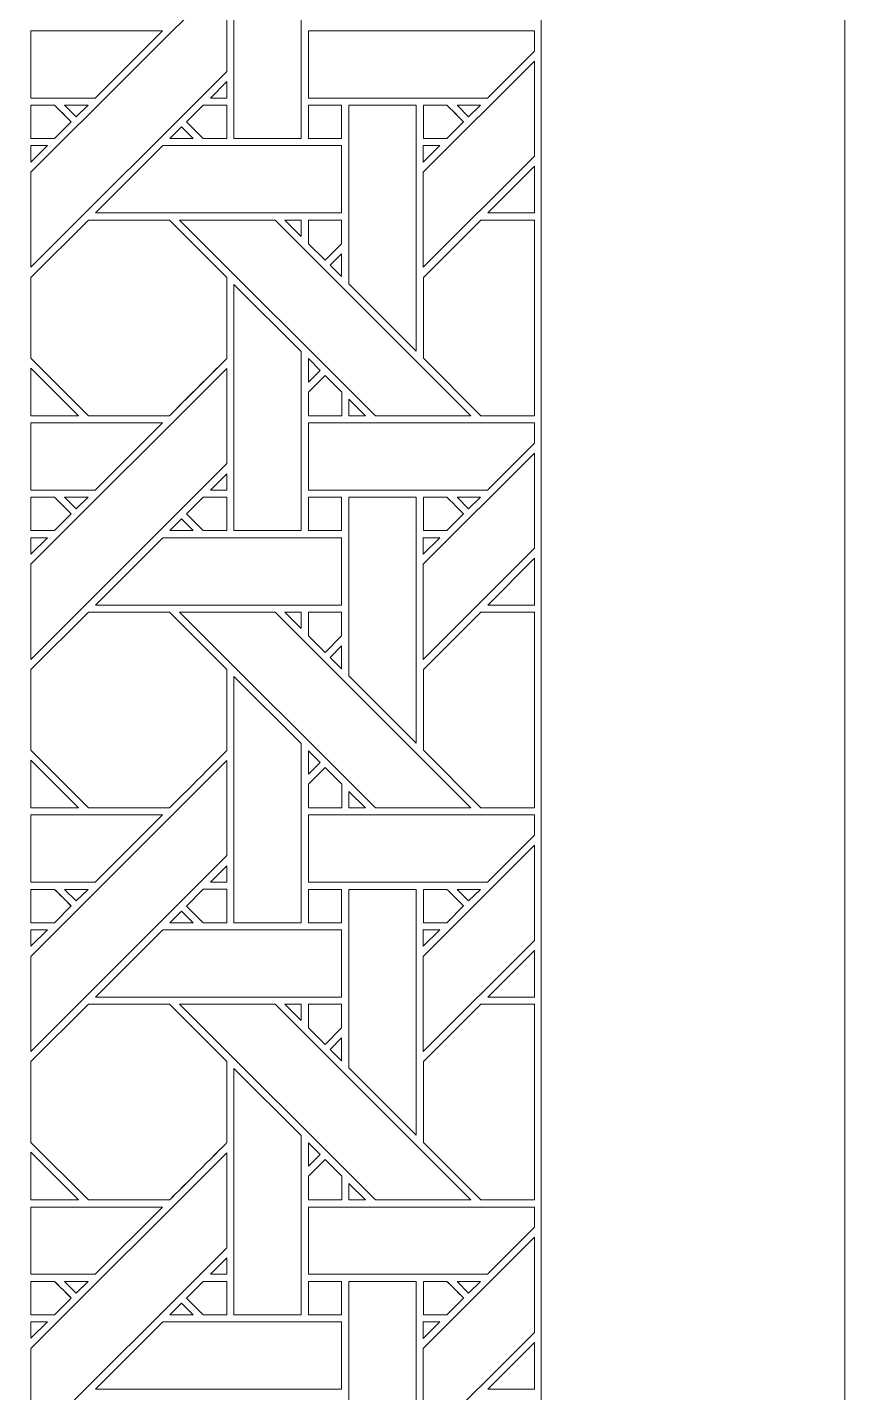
# Model space of a CAD drawing. Header units: inches. Extents: x 6.4 to 18.4, y 3.1 to 15.1.
# Drawn here: x 16.406 to 18.383, y 8.866 to 12.17 of the extents above; entities that cross this region are included whole.
import ezdxf

# ---------------------------------------------------------------- set-up
doc = ezdxf.new("R2010")
doc.units = ezdxf.units.IN
doc.header["$MEASUREMENT"] = 0
doc.layers.add('Design', color=7, linetype='Continuous', lineweight=0)

msp = doc.modelspace()

# ---------------------------------------------------------------- linework, layer by layer
at = {"layer": 'Design'}
for points, knots in [([(18.3821, 15.0948), (18.3821, 15.0948), (6.3829, 15.0948), (6.3829, 15.0948), (6.3829, 15.0948), (6.3829, 3.0948), (6.3829, 3.0948), (6.3829, 3.0948), (18.3829, 3.0948), (18.3829, 3.0948), (18.3829, 3.0948), (18.3829, 15.0948), (18.3829, 15.0948), (18.3829, 15.0948), (18.3821, 15.0948), (18.3821, 15.0948)], [0, 0, 0, 0, 1, 1, 1, 2, 2, 2, 3, 3, 3, 4, 4, 4, 5, 5, 5, 5]), ([(17.6485, 14.3611), (17.6485, 14.3611), (7.1165, 14.3611), (7.1165, 14.3611), (7.1165, 14.3611), (7.1165, 3.8284), (7.1165, 3.8284), (7.1165, 3.8284), (17.6492, 3.8284), (17.6492, 3.8284), (17.6492, 3.8284), (17.6492, 14.3611), (17.6492, 14.3611), (17.6492, 14.3611), (17.6485, 14.3611), (17.6485, 14.3611)], [0, 0, 0, 0, 1, 1, 1, 2, 2, 2, 3, 3, 3, 4, 4, 4, 5, 5, 5, 5]), ([(17.0689, 11.9006), (17.0689, 11.9006), (16.9061, 11.9006), (16.9061, 11.9006), (16.9061, 11.9006), (16.9061, 12.4964), (16.9061, 12.4964), (16.9061, 12.4964), (17.0689, 12.3343), (17.0689, 12.3343), (17.0689, 12.3343), (17.0689, 11.9006), (17.0689, 11.9006)], [0, 0, 0, 0, 1, 1, 1, 2, 2, 2, 3, 3, 3, 4, 4, 4, 4]), ([(16.4153, 11.5892), (16.4153, 11.5892), (16.4153, 11.8193), (16.4153, 11.8193), (16.4153, 11.8193), (16.889, 12.2929), (16.889, 12.2929), (16.889, 12.2929), (16.889, 12.0628), (16.889, 12.0628), (16.889, 12.0628), (16.4153, 11.5892), (16.4153, 11.5892)], [0, 0, 0, 0, 1, 1, 1, 2, 2, 2, 3, 3, 3, 4, 4, 4, 4]), ([(16.4148, 11.9986), (16.4148, 11.9986), (16.4148, 12.1613), (16.4148, 12.1613), (16.4148, 12.1613), (16.7332, 12.1613), (16.7332, 12.1613), (16.7332, 12.1613), (16.5704, 11.9986), (16.5704, 11.9986), (16.5704, 11.9986), (16.4148, 11.9986), (16.4148, 11.9986)], [0, 0, 0, 0, 1, 1, 1, 2, 2, 2, 3, 3, 3, 4, 4, 4, 4]), ([(17.6329, 12.1123), (17.6329, 12.1123), (17.5191, 11.9986), (17.5191, 11.9986), (17.5191, 11.9986), (17.0862, 11.9986), (17.0862, 11.9986), (17.0862, 11.9986), (17.0862, 12.1613), (17.0862, 12.1613), (17.0862, 12.1613), (17.6329, 12.1613), (17.6329, 12.1613), (17.6329, 12.1613), (17.6329, 12.1123), (17.6329, 12.1123)], [0, 0, 0, 0, 1, 1, 1, 2, 2, 2, 3, 3, 3, 4, 4, 4, 5, 5, 5, 5]), ([(17.6329, 11.858), (17.6329, 11.858), (17.364, 11.5892), (17.364, 11.5892), (17.364, 11.5892), (17.364, 11.8193), (17.364, 11.8193), (17.364, 11.8193), (17.6329, 12.088), (17.6329, 12.088), (17.6329, 12.088), (17.6329, 11.858), (17.6329, 11.858)], [0, 0, 0, 0, 1, 1, 1, 2, 2, 2, 3, 3, 3, 4, 4, 4, 4]), ([(16.889, 12.0384), (16.889, 12.0384), (16.889, 11.9987), (16.889, 11.9987), (16.889, 11.9987), (16.8492, 11.9987), (16.8492, 11.9987), (16.8492, 11.9987), (16.889, 12.0384), (16.889, 12.0384)], [0, 0, 0, 0, 1, 1, 1, 2, 2, 2, 3, 3, 3, 3]), ([(16.4153, 11.9814), (16.4153, 11.9814), (16.4724, 11.9814), (16.4724, 11.9814), (16.4775, 11.9763), (16.5083, 11.9455), (16.5127, 11.9411), (16.5127, 11.9411), (16.4723, 11.9006), (16.4723, 11.9006), (16.4723, 11.9006), (16.4153, 11.9006), (16.4153, 11.9006), (16.4153, 11.9006), (16.4153, 11.9814), (16.4153, 11.9814)], [0, 0, 0, 0, 1, 1, 1, 2, 2, 2, 3, 3, 3, 4, 4, 4, 5, 5, 5, 5]), ([(16.4153, 11.9006), (16.4153, 11.9006), (16.4153, 11.9814), (16.4153, 11.9814), (16.4153, 11.9814), (16.4724, 11.9814), (16.4724, 11.9814), (16.478, 11.9758), (16.5127, 11.9411), (16.5127, 11.9411), (16.5127, 11.9411), (16.4723, 11.9006), (16.4723, 11.9006), (16.4723, 11.9006), (16.4153, 11.9006), (16.4153, 11.9006)], [0, 0, 0, 0, 1, 1, 1, 2, 2, 2, 3, 3, 3, 4, 4, 4, 5, 5, 5, 5]), ([(16.4967, 11.9814), (16.4967, 11.9814), (16.5532, 11.9814), (16.5532, 11.9814), (16.5532, 11.9814), (16.5249, 11.9532), (16.5249, 11.9532), (16.5249, 11.9532), (16.4967, 11.9814), (16.4967, 11.9814)], [0, 0, 0, 0, 1, 1, 1, 2, 2, 2, 3, 3, 3, 3]), ([(16.889, 11.9006), (16.889, 11.9006), (16.8319, 11.9006), (16.8319, 11.9006), (16.8319, 11.9006), (16.7915, 11.941), (16.7915, 11.941), (16.7915, 11.941), (16.832, 11.9814), (16.832, 11.9814), (16.832, 11.9814), (16.889, 11.9814), (16.889, 11.9814), (16.889, 11.9814), (16.889, 11.9006), (16.889, 11.9006)], [0, 0, 0, 0, 1, 1, 1, 2, 2, 2, 3, 3, 3, 4, 4, 4, 5, 5, 5, 5]), ([(16.7915, 11.941), (16.7915, 11.941), (16.832, 11.9814), (16.832, 11.9814), (16.832, 11.9814), (16.889, 11.9814), (16.889, 11.9814), (16.889, 11.9814), (16.889, 11.9006), (16.889, 11.9006), (16.889, 11.9006), (16.8319, 11.9006), (16.8319, 11.9006), (16.8319, 11.9006), (16.7915, 11.941), (16.7915, 11.941)], [0, 0, 0, 0, 1, 1, 1, 2, 2, 2, 3, 3, 3, 4, 4, 4, 5, 5, 5, 5]), ([(17.0862, 11.9006), (17.0862, 11.9006), (17.0862, 11.9814), (17.0862, 11.9814), (17.0862, 11.9814), (17.1665, 11.9814), (17.1665, 11.9814), (17.1665, 11.9814), (17.1665, 11.9006), (17.1665, 11.9006), (17.1665, 11.9006), (17.0862, 11.9006), (17.0862, 11.9006)], [0, 0, 0, 0, 1, 1, 1, 2, 2, 2, 3, 3, 3, 4, 4, 4, 4]), ([(17.1665, 11.9006), (17.1665, 11.9006), (17.0862, 11.9006), (17.0862, 11.9006), (17.0862, 11.9006), (17.0862, 11.9814), (17.0862, 11.9814), (17.0862, 11.9814), (17.1665, 11.9814), (17.1665, 11.9814), (17.1665, 11.9814), (17.1665, 11.9006), (17.1665, 11.9006)], [0, 0, 0, 0, 1, 1, 1, 2, 2, 2, 3, 3, 3, 4, 4, 4, 4]), ([(17.184, 11.5492), (17.184, 11.5492), (17.184, 11.9814), (17.184, 11.9814), (17.184, 11.9814), (17.3469, 11.9814), (17.3469, 11.9814), (17.3469, 11.9814), (17.3469, 11.3863), (17.3469, 11.3863), (17.3469, 11.3863), (17.184, 11.5492), (17.184, 11.5492)], [0, 0, 0, 0, 1, 1, 1, 2, 2, 2, 3, 3, 3, 4, 4, 4, 4]), ([(17.3641, 11.9814), (17.3641, 11.9814), (17.4211, 11.9814), (17.4211, 11.9814), (17.4263, 11.9763), (17.457, 11.9455), (17.4615, 11.9411), (17.4615, 11.9411), (17.421, 11.9006), (17.421, 11.9006), (17.421, 11.9006), (17.3641, 11.9006), (17.3641, 11.9006), (17.3641, 11.9006), (17.3641, 11.9814), (17.3641, 11.9814)], [0, 0, 0, 0, 1, 1, 1, 2, 2, 2, 3, 3, 3, 4, 4, 4, 5, 5, 5, 5]), ([(17.4615, 11.9411), (17.4615, 11.9411), (17.421, 11.9006), (17.421, 11.9006), (17.421, 11.9006), (17.3641, 11.9006), (17.3641, 11.9006), (17.3641, 11.9006), (17.3641, 11.9814), (17.3641, 11.9814), (17.3641, 11.9814), (17.4211, 11.9814), (17.4211, 11.9814), (17.4265, 11.9761), (17.4573, 11.9452), (17.4615, 11.9411)], [0, 0, 0, 0, 1, 1, 1, 2, 2, 2, 3, 3, 3, 4, 4, 4, 5, 5, 5, 5]), ([(17.4455, 11.9814), (17.4455, 11.9814), (17.5019, 11.9814), (17.5019, 11.9814), (17.5019, 11.9814), (17.4736, 11.9532), (17.4736, 11.9532), (17.4736, 11.9532), (17.4455, 11.9814), (17.4455, 11.9814)], [0, 0, 0, 0, 1, 1, 1, 2, 2, 2, 3, 3, 3, 3]), ([(16.7794, 11.9289), (16.7794, 11.9289), (16.8076, 11.9006), (16.8076, 11.9006), (16.8076, 11.9006), (16.7511, 11.9006), (16.7511, 11.9006), (16.7511, 11.9006), (16.7794, 11.9289), (16.7794, 11.9289)], [0, 0, 0, 0, 1, 1, 1, 2, 2, 2, 3, 3, 3, 3]), ([(16.4551, 11.8835), (16.4551, 11.8835), (16.4153, 11.8436), (16.4153, 11.8436), (16.4153, 11.8436), (16.4153, 11.8835), (16.4153, 11.8835), (16.4153, 11.8835), (16.4551, 11.8835), (16.4551, 11.8835)], [0, 0, 0, 0, 1, 1, 1, 2, 2, 2, 3, 3, 3, 3]), ([(17.1664, 11.8835), (17.1664, 11.8835), (17.1664, 11.7207), (17.1664, 11.7207), (17.1664, 11.7207), (16.5711, 11.7207), (16.5711, 11.7207), (16.5711, 11.7207), (16.734, 11.8835), (16.734, 11.8835), (16.734, 11.8835), (17.1664, 11.8835), (17.1664, 11.8835)], [0, 0, 0, 0, 1, 1, 1, 2, 2, 2, 3, 3, 3, 4, 4, 4, 4]), ([(17.4039, 11.8835), (17.4039, 11.8835), (17.364, 11.8436), (17.364, 11.8436), (17.364, 11.8436), (17.364, 11.8835), (17.364, 11.8835), (17.364, 11.8835), (17.4039, 11.8835), (17.4039, 11.8835)], [0, 0, 0, 0, 1, 1, 1, 2, 2, 2, 3, 3, 3, 3]), ([(17.6329, 11.7207), (17.6329, 11.7207), (17.5199, 11.7207), (17.5199, 11.7207), (17.5199, 11.7207), (17.6329, 11.8336), (17.6329, 11.8336), (17.6329, 11.8336), (17.6329, 11.7207), (17.6329, 11.7207)], [0, 0, 0, 0, 1, 1, 1, 2, 2, 2, 3, 3, 3, 3]), ([(16.4153, 11.5648), (16.4153, 11.5648), (16.554, 11.7035), (16.554, 11.7035), (16.554, 11.7035), (16.7502, 11.7035), (16.7502, 11.7035), (16.7502, 11.7035), (16.889, 11.5648), (16.889, 11.5648), (16.889, 11.5648), (16.889, 11.3686), (16.889, 11.3686), (16.8712, 11.3507), (16.7593, 11.2389), (16.7503, 11.2299), (16.7503, 11.2299), (16.5546, 11.2299), (16.5546, 11.2299), (16.5546, 11.2299), (16.4153, 11.3691), (16.4153, 11.3691), (16.4153, 11.3691), (16.4153, 11.5648), (16.4153, 11.5648)], [0, 0, 0, 0, 1, 1, 1, 2, 2, 2, 3, 3, 3, 4, 4, 4, 5, 5, 5, 6, 6, 6, 7, 7, 7, 8, 8, 8, 8]), ([(16.889, 11.3686), (16.8711, 11.3506), (16.7592, 11.2389), (16.7503, 11.2299), (16.7503, 11.2299), (16.5546, 11.2299), (16.5546, 11.2299), (16.5546, 11.2299), (16.4153, 11.3691), (16.4153, 11.3691), (16.4153, 11.3691), (16.4153, 11.5648), (16.4153, 11.5648), (16.4153, 11.5648), (16.554, 11.7035), (16.554, 11.7035), (16.554, 11.7035), (16.7502, 11.7035), (16.7502, 11.7035), (16.7502, 11.7035), (16.889, 11.5648), (16.889, 11.5648), (16.889, 11.5648), (16.889, 11.3686), (16.889, 11.3686)], [0, 0, 0, 0, 1, 1, 1, 2, 2, 2, 3, 3, 3, 4, 4, 4, 5, 5, 5, 6, 6, 6, 7, 7, 7, 8, 8, 8, 8]), ([(17.479, 11.2299), (17.479, 11.2299), (17.248, 11.2299), (17.248, 11.2299), (17.248, 11.2299), (16.7745, 11.7035), (16.7745, 11.7035), (16.7745, 11.7035), (17.0054, 11.7035), (17.0054, 11.7035), (17.0054, 11.7035), (17.479, 11.2299), (17.479, 11.2299)], [0, 0, 0, 0, 1, 1, 1, 2, 2, 2, 3, 3, 3, 4, 4, 4, 4]), ([(17.0295, 11.7035), (17.0295, 11.7035), (17.069, 11.7035), (17.069, 11.7035), (17.069, 11.7035), (17.069, 11.6637), (17.069, 11.6637), (17.069, 11.6637), (17.0295, 11.7035), (17.0295, 11.7035)], [0, 0, 0, 0, 1, 1, 1, 2, 2, 2, 3, 3, 3, 3]), ([(17.0862, 11.7035), (17.0862, 11.7035), (17.1665, 11.7035), (17.1665, 11.7035), (17.1665, 11.7035), (17.1665, 11.6459), (17.1665, 11.6459), (17.1665, 11.6459), (17.1265, 11.606), (17.1265, 11.606), (17.1265, 11.606), (17.0862, 11.6463), (17.0862, 11.6463), (17.0862, 11.6463), (17.0862, 11.7035), (17.0862, 11.7035)], [0, 0, 0, 0, 1, 1, 1, 2, 2, 2, 3, 3, 3, 4, 4, 4, 5, 5, 5, 5]), ([(17.1265, 11.606), (17.1265, 11.606), (17.0862, 11.6463), (17.0862, 11.6463), (17.0862, 11.6463), (17.0862, 11.7035), (17.0862, 11.7035), (17.0862, 11.7035), (17.1665, 11.7035), (17.1665, 11.7035), (17.1665, 11.7035), (17.1665, 11.6459), (17.1665, 11.6459), (17.1665, 11.6459), (17.1265, 11.606), (17.1265, 11.606)], [0, 0, 0, 0, 1, 1, 1, 2, 2, 2, 3, 3, 3, 4, 4, 4, 5, 5, 5, 5]), ([(17.6329, 11.2299), (17.6329, 11.2299), (17.5033, 11.2299), (17.5033, 11.2299), (17.5033, 11.2299), (17.3641, 11.3691), (17.3641, 11.3691), (17.3641, 11.3691), (17.3641, 11.5648), (17.3641, 11.5648), (17.3641, 11.5648), (17.5028, 11.7035), (17.5028, 11.7035), (17.5028, 11.7035), (17.6329, 11.7035), (17.6329, 11.7035), (17.6329, 11.7035), (17.6329, 11.2299), (17.6329, 11.2299)], [0, 0, 0, 0, 1, 1, 1, 2, 2, 2, 3, 3, 3, 4, 4, 4, 5, 5, 5, 6, 6, 6, 6]), ([(17.6329, 11.2299), (17.6329, 11.2299), (17.5033, 11.2299), (17.5033, 11.2299), (17.5033, 11.2299), (17.3641, 11.3691), (17.3641, 11.3691), (17.3641, 11.3691), (17.3641, 11.5648), (17.3641, 11.5648), (17.3641, 11.5648), (17.5028, 11.7035), (17.5028, 11.7035), (17.5028, 11.7035), (17.6329, 11.7035), (17.6329, 11.7035), (17.6329, 11.7035), (17.6329, 11.2299), (17.6329, 11.2299)], [0, 0, 0, 0, 1, 1, 1, 2, 2, 2, 3, 3, 3, 4, 4, 4, 5, 5, 5, 6, 6, 6, 6]), ([(17.1664, 11.6217), (17.1664, 11.6217), (17.1664, 11.5665), (17.1664, 11.5665), (17.1664, 11.5665), (17.1387, 11.5939), (17.1387, 11.5939), (17.1387, 11.5939), (17.1664, 11.6217), (17.1664, 11.6217)], [0, 0, 0, 0, 1, 1, 1, 2, 2, 2, 3, 3, 3, 3]), ([(17.0689, 10.9519), (17.0689, 10.9519), (16.9061, 10.9519), (16.9061, 10.9519), (16.9061, 10.9519), (16.9061, 11.5477), (16.9061, 11.5477), (16.9061, 11.5477), (17.0689, 11.3856), (17.0689, 11.3856), (17.0689, 11.3856), (17.0689, 10.9519), (17.0689, 10.9519)], [0, 0, 0, 0, 1, 1, 1, 2, 2, 2, 3, 3, 3, 4, 4, 4, 4]), ([(17.0862, 11.3113), (17.0862, 11.3113), (17.0862, 11.3681), (17.0862, 11.3681), (17.0862, 11.3681), (17.1144, 11.3395), (17.1144, 11.3395), (17.1144, 11.3395), (17.0862, 11.3113), (17.0862, 11.3113)], [0, 0, 0, 0, 1, 1, 1, 2, 2, 2, 3, 3, 3, 3]), ([(16.4148, 11.2299), (16.4148, 11.2299), (16.4148, 11.3454), (16.4148, 11.3454), (16.4148, 11.3454), (16.5303, 11.2299), (16.5303, 11.2299), (16.5303, 11.2299), (16.4148, 11.2299), (16.4148, 11.2299)], [0, 0, 0, 0, 1, 1, 1, 2, 2, 2, 3, 3, 3, 3]), ([(16.4153, 10.6404), (16.4153, 10.6404), (16.4153, 10.8705), (16.4153, 10.8705), (16.4153, 10.8705), (16.889, 11.3441), (16.889, 11.3441), (16.889, 11.3441), (16.889, 11.1141), (16.889, 11.1141), (16.889, 11.1141), (16.4153, 10.6404), (16.4153, 10.6404)], [0, 0, 0, 0, 1, 1, 1, 2, 2, 2, 3, 3, 3, 4, 4, 4, 4]), ([(17.1669, 11.2297), (17.1669, 11.2297), (17.0862, 11.2297), (17.0862, 11.2297), (17.0862, 11.2297), (17.0862, 11.2869), (17.0862, 11.2869), (17.0862, 11.2869), (17.1265, 11.3273), (17.1265, 11.3273), (17.1265, 11.3273), (17.1669, 11.287), (17.1669, 11.287), (17.1669, 11.287), (17.1669, 11.2297), (17.1669, 11.2297)], [0, 0, 0, 0, 1, 1, 1, 2, 2, 2, 3, 3, 3, 4, 4, 4, 5, 5, 5, 5]), ([(17.0862, 11.2869), (17.0862, 11.2869), (17.1265, 11.3273), (17.1265, 11.3273), (17.1265, 11.3273), (17.1669, 11.287), (17.1669, 11.287), (17.1669, 11.287), (17.1669, 11.2297), (17.1669, 11.2297), (17.1669, 11.2297), (17.0862, 11.2297), (17.0862, 11.2297), (17.0862, 11.2297), (17.0862, 11.2869), (17.0862, 11.2869)], [0, 0, 0, 0, 1, 1, 1, 2, 2, 2, 3, 3, 3, 4, 4, 4, 5, 5, 5, 5]), ([(17.2238, 11.2299), (17.2238, 11.2299), (17.1841, 11.2299), (17.1841, 11.2299), (17.1841, 11.2299), (17.1841, 11.2697), (17.1841, 11.2697), (17.1841, 11.2697), (17.2238, 11.2299), (17.2238, 11.2299)], [0, 0, 0, 0, 1, 1, 1, 2, 2, 2, 3, 3, 3, 3]), ([(16.4148, 11.0499), (16.4148, 11.0499), (16.4148, 11.2126), (16.4148, 11.2126), (16.4148, 11.2126), (16.7332, 11.2126), (16.7332, 11.2126), (16.7332, 11.2126), (16.5704, 11.0499), (16.5704, 11.0499), (16.5704, 11.0499), (16.4148, 11.0499), (16.4148, 11.0499)], [0, 0, 0, 0, 1, 1, 1, 2, 2, 2, 3, 3, 3, 4, 4, 4, 4]), ([(17.6329, 11.1636), (17.6329, 11.1636), (17.5191, 11.0499), (17.5191, 11.0499), (17.5191, 11.0499), (17.0862, 11.0499), (17.0862, 11.0499), (17.0862, 11.0499), (17.0862, 11.2126), (17.0862, 11.2126), (17.0862, 11.2126), (17.6329, 11.2126), (17.6329, 11.2126), (17.6329, 11.2126), (17.6329, 11.1636), (17.6329, 11.1636)], [0, 0, 0, 0, 1, 1, 1, 2, 2, 2, 3, 3, 3, 4, 4, 4, 5, 5, 5, 5]), ([(17.6329, 10.9093), (17.6329, 10.9093), (17.364, 10.6404), (17.364, 10.6404), (17.364, 10.6404), (17.364, 10.8705), (17.364, 10.8705), (17.364, 10.8705), (17.6329, 11.1393), (17.6329, 11.1393), (17.6329, 11.1393), (17.6329, 10.9093), (17.6329, 10.9093)], [0, 0, 0, 0, 1, 1, 1, 2, 2, 2, 3, 3, 3, 4, 4, 4, 4]), ([(16.889, 11.0897), (16.889, 11.0897), (16.889, 11.0499), (16.889, 11.0499), (16.889, 11.0499), (16.8492, 11.0499), (16.8492, 11.0499), (16.8492, 11.0499), (16.889, 11.0897), (16.889, 11.0897)], [0, 0, 0, 0, 1, 1, 1, 2, 2, 2, 3, 3, 3, 3]), ([(16.4153, 11.0327), (16.4153, 11.0327), (16.4724, 11.0327), (16.4724, 11.0327), (16.4775, 11.0276), (16.5083, 10.9967), (16.5127, 10.9923), (16.5127, 10.9923), (16.4723, 10.9519), (16.4723, 10.9519), (16.4723, 10.9519), (16.4153, 10.9519), (16.4153, 10.9519), (16.4153, 10.9519), (16.4153, 11.0327), (16.4153, 11.0327)], [0, 0, 0, 0, 1, 1, 1, 2, 2, 2, 3, 3, 3, 4, 4, 4, 5, 5, 5, 5]), ([(16.4153, 10.9519), (16.4153, 10.9519), (16.4153, 11.0327), (16.4153, 11.0327), (16.4153, 11.0327), (16.4724, 11.0327), (16.4724, 11.0327), (16.4777, 11.0274), (16.5085, 10.9965), (16.5127, 10.9923), (16.5127, 10.9923), (16.4723, 10.9519), (16.4723, 10.9519), (16.4723, 10.9519), (16.4153, 10.9519), (16.4153, 10.9519)], [0, 0, 0, 0, 1, 1, 1, 2, 2, 2, 3, 3, 3, 4, 4, 4, 5, 5, 5, 5]), ([(16.4967, 11.0326), (16.4967, 11.0326), (16.5532, 11.0326), (16.5532, 11.0326), (16.5532, 11.0326), (16.5249, 11.0045), (16.5249, 11.0045), (16.5249, 11.0045), (16.4967, 11.0326), (16.4967, 11.0326)], [0, 0, 0, 0, 1, 1, 1, 2, 2, 2, 3, 3, 3, 3]), ([(16.889, 10.9519), (16.889, 10.9519), (16.8319, 10.9519), (16.8319, 10.9519), (16.8319, 10.9519), (16.7915, 10.9923), (16.7915, 10.9923), (16.7915, 10.9923), (16.832, 11.0327), (16.832, 11.0327), (16.832, 11.0327), (16.889, 11.0327), (16.889, 11.0327), (16.889, 11.0327), (16.889, 10.9519), (16.889, 10.9519)], [0, 0, 0, 0, 1, 1, 1, 2, 2, 2, 3, 3, 3, 4, 4, 4, 5, 5, 5, 5]), ([(16.7915, 10.9923), (16.7915, 10.9923), (16.832, 11.0327), (16.832, 11.0327), (16.832, 11.0327), (16.889, 11.0327), (16.889, 11.0327), (16.889, 11.0327), (16.889, 10.9519), (16.889, 10.9519), (16.889, 10.9519), (16.8319, 10.9519), (16.8319, 10.9519), (16.8319, 10.9519), (16.7915, 10.9923), (16.7915, 10.9923)], [0, 0, 0, 0, 1, 1, 1, 2, 2, 2, 3, 3, 3, 4, 4, 4, 5, 5, 5, 5]), ([(17.0862, 10.9519), (17.0862, 10.9519), (17.0862, 11.0327), (17.0862, 11.0327), (17.0862, 11.0327), (17.1665, 11.0327), (17.1665, 11.0327), (17.1665, 11.0327), (17.1665, 10.9519), (17.1665, 10.9519), (17.1665, 10.9519), (17.0862, 10.9519), (17.0862, 10.9519)], [0, 0, 0, 0, 1, 1, 1, 2, 2, 2, 3, 3, 3, 4, 4, 4, 4]), ([(17.1665, 10.9519), (17.1665, 10.9519), (17.0862, 10.9519), (17.0862, 10.9519), (17.0862, 10.9519), (17.0862, 11.0327), (17.0862, 11.0327), (17.0862, 11.0327), (17.1665, 11.0327), (17.1665, 11.0327), (17.1665, 11.0327), (17.1665, 10.9519), (17.1665, 10.9519)], [0, 0, 0, 0, 1, 1, 1, 2, 2, 2, 3, 3, 3, 4, 4, 4, 4]), ([(17.184, 10.6004), (17.184, 10.6004), (17.184, 11.0326), (17.184, 11.0326), (17.184, 11.0326), (17.3469, 11.0326), (17.3469, 11.0326), (17.3469, 11.0326), (17.3469, 10.4375), (17.3469, 10.4375), (17.3469, 10.4375), (17.184, 10.6004), (17.184, 10.6004)], [0, 0, 0, 0, 1, 1, 1, 2, 2, 2, 3, 3, 3, 4, 4, 4, 4]), ([(17.3641, 11.0327), (17.3641, 11.0327), (17.4211, 11.0327), (17.4211, 11.0327), (17.4263, 11.0276), (17.457, 10.9967), (17.4615, 10.9923), (17.4615, 10.9923), (17.421, 10.9519), (17.421, 10.9519), (17.421, 10.9519), (17.3641, 10.9519), (17.3641, 10.9519), (17.3641, 10.9519), (17.3641, 11.0327), (17.3641, 11.0327)], [0, 0, 0, 0, 1, 1, 1, 2, 2, 2, 3, 3, 3, 4, 4, 4, 5, 5, 5, 5]), ([(17.4615, 10.9923), (17.4615, 10.9923), (17.421, 10.9519), (17.421, 10.9519), (17.421, 10.9519), (17.3641, 10.9519), (17.3641, 10.9519), (17.3641, 10.9519), (17.3641, 11.0327), (17.3641, 11.0327), (17.3641, 11.0327), (17.4211, 11.0327), (17.4211, 11.0327), (17.4263, 11.0276), (17.457, 10.9967), (17.4615, 10.9923)], [0, 0, 0, 0, 1, 1, 1, 2, 2, 2, 3, 3, 3, 4, 4, 4, 5, 5, 5, 5]), ([(17.4455, 11.0326), (17.4455, 11.0326), (17.5019, 11.0326), (17.5019, 11.0326), (17.5019, 11.0326), (17.4736, 11.0045), (17.4736, 11.0045), (17.4736, 11.0045), (17.4455, 11.0326), (17.4455, 11.0326)], [0, 0, 0, 0, 1, 1, 1, 2, 2, 2, 3, 3, 3, 3]), ([(16.7794, 10.9801), (16.7794, 10.9801), (16.8076, 10.9519), (16.8076, 10.9519), (16.8076, 10.9519), (16.7511, 10.9519), (16.7511, 10.9519), (16.7511, 10.9519), (16.7794, 10.9801), (16.7794, 10.9801)], [0, 0, 0, 0, 1, 1, 1, 2, 2, 2, 3, 3, 3, 3]), ([(16.4551, 10.9347), (16.4551, 10.9347), (16.4153, 10.8949), (16.4153, 10.8949), (16.4153, 10.8949), (16.4153, 10.9347), (16.4153, 10.9347), (16.4153, 10.9347), (16.4551, 10.9347), (16.4551, 10.9347)], [0, 0, 0, 0, 1, 1, 1, 2, 2, 2, 3, 3, 3, 3]), ([(17.1664, 10.9347), (17.1664, 10.9347), (17.1664, 10.7719), (17.1664, 10.7719), (17.1664, 10.7719), (16.5711, 10.7719), (16.5711, 10.7719), (16.5711, 10.7719), (16.734, 10.9347), (16.734, 10.9347), (16.734, 10.9347), (17.1664, 10.9347), (17.1664, 10.9347)], [0, 0, 0, 0, 1, 1, 1, 2, 2, 2, 3, 3, 3, 4, 4, 4, 4]), ([(17.4039, 10.9347), (17.4039, 10.9347), (17.364, 10.8949), (17.364, 10.8949), (17.364, 10.8949), (17.364, 10.9347), (17.364, 10.9347), (17.364, 10.9347), (17.4039, 10.9347), (17.4039, 10.9347)], [0, 0, 0, 0, 1, 1, 1, 2, 2, 2, 3, 3, 3, 3]), ([(17.6329, 10.7719), (17.6329, 10.7719), (17.5199, 10.7719), (17.5199, 10.7719), (17.5199, 10.7719), (17.6329, 10.8849), (17.6329, 10.8849), (17.6329, 10.8849), (17.6329, 10.7719), (17.6329, 10.7719)], [0, 0, 0, 0, 1, 1, 1, 2, 2, 2, 3, 3, 3, 3]), ([(16.4153, 10.6161), (16.4153, 10.6161), (16.554, 10.7548), (16.554, 10.7548), (16.554, 10.7548), (16.7502, 10.7548), (16.7502, 10.7548), (16.7502, 10.7548), (16.889, 10.6161), (16.889, 10.6161), (16.889, 10.6161), (16.889, 10.4199), (16.889, 10.4199), (16.8712, 10.4019), (16.7593, 10.2902), (16.7503, 10.2812), (16.7503, 10.2812), (16.5546, 10.2812), (16.5546, 10.2812), (16.5546, 10.2812), (16.4153, 10.4204), (16.4153, 10.4204), (16.4153, 10.4204), (16.4153, 10.6161), (16.4153, 10.6161)], [0, 0, 0, 0, 1, 1, 1, 2, 2, 2, 3, 3, 3, 4, 4, 4, 5, 5, 5, 6, 6, 6, 7, 7, 7, 8, 8, 8, 8]), ([(16.889, 10.4199), (16.8712, 10.4019), (16.7593, 10.2902), (16.7503, 10.2812), (16.7503, 10.2812), (16.5546, 10.2812), (16.5546, 10.2812), (16.5546, 10.2812), (16.4153, 10.4204), (16.4153, 10.4204), (16.4153, 10.4204), (16.4153, 10.6161), (16.4153, 10.6161), (16.4153, 10.6161), (16.554, 10.7548), (16.554, 10.7548), (16.554, 10.7548), (16.7502, 10.7548), (16.7502, 10.7548), (16.7502, 10.7548), (16.889, 10.6161), (16.889, 10.6161), (16.889, 10.6161), (16.889, 10.4199), (16.889, 10.4199)], [0, 0, 0, 0, 1, 1, 1, 2, 2, 2, 3, 3, 3, 4, 4, 4, 5, 5, 5, 6, 6, 6, 7, 7, 7, 8, 8, 8, 8]), ([(17.479, 10.2811), (17.479, 10.2811), (17.248, 10.2811), (17.248, 10.2811), (17.248, 10.2811), (16.7745, 10.7548), (16.7745, 10.7548), (16.7745, 10.7548), (17.0054, 10.7548), (17.0054, 10.7548), (17.0054, 10.7548), (17.479, 10.2811), (17.479, 10.2811)], [0, 0, 0, 0, 1, 1, 1, 2, 2, 2, 3, 3, 3, 4, 4, 4, 4]), ([(17.0295, 10.7548), (17.0295, 10.7548), (17.069, 10.7548), (17.069, 10.7548), (17.069, 10.7548), (17.069, 10.715), (17.069, 10.715), (17.069, 10.715), (17.0295, 10.7548), (17.0295, 10.7548)], [0, 0, 0, 0, 1, 1, 1, 2, 2, 2, 3, 3, 3, 3]), ([(17.0862, 10.7548), (17.0862, 10.7548), (17.1665, 10.7548), (17.1665, 10.7548), (17.1665, 10.7548), (17.1665, 10.6972), (17.1665, 10.6972), (17.1665, 10.6972), (17.1265, 10.6573), (17.1265, 10.6573), (17.1265, 10.6573), (17.0862, 10.6976), (17.0862, 10.6976), (17.0862, 10.6976), (17.0862, 10.7548), (17.0862, 10.7548)], [0, 0, 0, 0, 1, 1, 1, 2, 2, 2, 3, 3, 3, 4, 4, 4, 5, 5, 5, 5]), ([(17.1265, 10.6573), (17.1265, 10.6573), (17.0862, 10.6976), (17.0862, 10.6976), (17.0862, 10.6976), (17.0862, 10.7548), (17.0862, 10.7548), (17.0862, 10.7548), (17.1665, 10.7548), (17.1665, 10.7548), (17.1665, 10.7548), (17.1665, 10.6972), (17.1665, 10.6972), (17.1665, 10.6972), (17.1265, 10.6573), (17.1265, 10.6573)], [0, 0, 0, 0, 1, 1, 1, 2, 2, 2, 3, 3, 3, 4, 4, 4, 5, 5, 5, 5]), ([(17.6329, 10.2812), (17.6329, 10.2812), (17.5033, 10.2812), (17.5033, 10.2812), (17.5033, 10.2812), (17.3641, 10.4204), (17.3641, 10.4204), (17.3641, 10.4204), (17.3641, 10.6161), (17.3641, 10.6161), (17.3641, 10.6161), (17.5028, 10.7548), (17.5028, 10.7548), (17.5028, 10.7548), (17.6329, 10.7548), (17.6329, 10.7548), (17.6329, 10.7548), (17.6329, 10.2812), (17.6329, 10.2812)], [0, 0, 0, 0, 1, 1, 1, 2, 2, 2, 3, 3, 3, 4, 4, 4, 5, 5, 5, 6, 6, 6, 6]), ([(17.6329, 10.2812), (17.6329, 10.2812), (17.5033, 10.2812), (17.5033, 10.2812), (17.5033, 10.2812), (17.3641, 10.4204), (17.3641, 10.4204), (17.3641, 10.4204), (17.3641, 10.6161), (17.3641, 10.6161), (17.3641, 10.6161), (17.5028, 10.7548), (17.5028, 10.7548), (17.5028, 10.7548), (17.6329, 10.7548), (17.6329, 10.7548), (17.6329, 10.7548), (17.6329, 10.2812), (17.6329, 10.2812)], [0, 0, 0, 0, 1, 1, 1, 2, 2, 2, 3, 3, 3, 4, 4, 4, 5, 5, 5, 6, 6, 6, 6]), ([(17.1664, 10.6729), (17.1664, 10.6729), (17.1664, 10.6178), (17.1664, 10.6178), (17.1664, 10.6178), (17.1387, 10.6452), (17.1387, 10.6452), (17.1387, 10.6452), (17.1664, 10.6729), (17.1664, 10.6729)], [0, 0, 0, 0, 1, 1, 1, 2, 2, 2, 3, 3, 3, 3]), ([(17.0689, 10.0031), (17.0689, 10.0031), (16.9061, 10.0031), (16.9061, 10.0031), (16.9061, 10.0031), (16.9061, 10.599), (16.9061, 10.599), (16.9061, 10.599), (17.0689, 10.4368), (17.0689, 10.4368), (17.0689, 10.4368), (17.0689, 10.0031), (17.0689, 10.0031)], [0, 0, 0, 0, 1, 1, 1, 2, 2, 2, 3, 3, 3, 4, 4, 4, 4]), ([(17.0862, 10.3626), (17.0862, 10.3626), (17.0862, 10.4193), (17.0862, 10.4193), (17.0862, 10.4193), (17.1144, 10.3908), (17.1144, 10.3908), (17.1144, 10.3908), (17.0862, 10.3626), (17.0862, 10.3626)], [0, 0, 0, 0, 1, 1, 1, 2, 2, 2, 3, 3, 3, 3]), ([(16.4148, 10.2811), (16.4148, 10.2811), (16.4148, 10.3966), (16.4148, 10.3966), (16.4148, 10.3966), (16.5303, 10.2811), (16.5303, 10.2811), (16.5303, 10.2811), (16.4148, 10.2811), (16.4148, 10.2811)], [0, 0, 0, 0, 1, 1, 1, 2, 2, 2, 3, 3, 3, 3]), ([(16.4153, 9.6917), (16.4153, 9.6917), (16.4153, 9.9218), (16.4153, 9.9218), (16.4153, 9.9218), (16.889, 10.3954), (16.889, 10.3954), (16.889, 10.3954), (16.889, 10.1654), (16.889, 10.1654), (16.889, 10.1654), (16.4153, 9.6917), (16.4153, 9.6917)], [0, 0, 0, 0, 1, 1, 1, 2, 2, 2, 3, 3, 3, 4, 4, 4, 4]), ([(17.1669, 10.2809), (17.1669, 10.2809), (17.0862, 10.2809), (17.0862, 10.2809), (17.0862, 10.2809), (17.0862, 10.3382), (17.0862, 10.3382), (17.0862, 10.3382), (17.1265, 10.3785), (17.1265, 10.3785), (17.1265, 10.3785), (17.1669, 10.3382), (17.1669, 10.3382), (17.1669, 10.3382), (17.1669, 10.2809), (17.1669, 10.2809)], [0, 0, 0, 0, 1, 1, 1, 2, 2, 2, 3, 3, 3, 4, 4, 4, 5, 5, 5, 5]), ([(17.0862, 10.3382), (17.0862, 10.3382), (17.1265, 10.3785), (17.1265, 10.3785), (17.1265, 10.3785), (17.1669, 10.3382), (17.1669, 10.3382), (17.1669, 10.3382), (17.1669, 10.2809), (17.1669, 10.2809), (17.1669, 10.2809), (17.0862, 10.2809), (17.0862, 10.2809), (17.0862, 10.2809), (17.0862, 10.3382), (17.0862, 10.3382)], [0, 0, 0, 0, 1, 1, 1, 2, 2, 2, 3, 3, 3, 4, 4, 4, 5, 5, 5, 5]), ([(17.2238, 10.2811), (17.2238, 10.2811), (17.1841, 10.2811), (17.1841, 10.2811), (17.1841, 10.2811), (17.1841, 10.3209), (17.1841, 10.3209), (17.1841, 10.3209), (17.2238, 10.2811), (17.2238, 10.2811)], [0, 0, 0, 0, 1, 1, 1, 2, 2, 2, 3, 3, 3, 3]), ([(16.4148, 10.1012), (16.4148, 10.1012), (16.4148, 10.2639), (16.4148, 10.2639), (16.4148, 10.2639), (16.7332, 10.2639), (16.7332, 10.2639), (16.7332, 10.2639), (16.5704, 10.1012), (16.5704, 10.1012), (16.5704, 10.1012), (16.4148, 10.1012), (16.4148, 10.1012)], [0, 0, 0, 0, 1, 1, 1, 2, 2, 2, 3, 3, 3, 4, 4, 4, 4]), ([(17.6329, 10.2149), (17.6329, 10.2149), (17.5191, 10.1012), (17.5191, 10.1012), (17.5191, 10.1012), (17.0862, 10.1012), (17.0862, 10.1012), (17.0862, 10.1012), (17.0862, 10.2639), (17.0862, 10.2639), (17.0862, 10.2639), (17.6329, 10.2639), (17.6329, 10.2639), (17.6329, 10.2639), (17.6329, 10.2149), (17.6329, 10.2149)], [0, 0, 0, 0, 1, 1, 1, 2, 2, 2, 3, 3, 3, 4, 4, 4, 5, 5, 5, 5]), ([(17.6329, 9.9605), (17.6329, 9.9605), (17.364, 9.6917), (17.364, 9.6917), (17.364, 9.6917), (17.364, 9.9218), (17.364, 9.9218), (17.364, 9.9218), (17.6329, 10.1906), (17.6329, 10.1906), (17.6329, 10.1906), (17.6329, 9.9605), (17.6329, 9.9605)], [0, 0, 0, 0, 1, 1, 1, 2, 2, 2, 3, 3, 3, 4, 4, 4, 4]), ([(16.889, 10.141), (16.889, 10.141), (16.889, 10.1012), (16.889, 10.1012), (16.889, 10.1012), (16.8492, 10.1012), (16.8492, 10.1012), (16.8492, 10.1012), (16.889, 10.141), (16.889, 10.141)], [0, 0, 0, 0, 1, 1, 1, 2, 2, 2, 3, 3, 3, 3]), ([(16.4153, 10.0839), (16.4153, 10.0839), (16.4724, 10.0839), (16.4724, 10.0839), (16.4775, 10.0788), (16.5083, 10.048), (16.5127, 10.0436), (16.5127, 10.0436), (16.4723, 10.0032), (16.4723, 10.0032), (16.4723, 10.0032), (16.4153, 10.0032), (16.4153, 10.0032), (16.4153, 10.0032), (16.4153, 10.0839), (16.4153, 10.0839)], [0, 0, 0, 0, 1, 1, 1, 2, 2, 2, 3, 3, 3, 4, 4, 4, 5, 5, 5, 5]), ([(16.4153, 10.0032), (16.4153, 10.0032), (16.4153, 10.0839), (16.4153, 10.0839), (16.4153, 10.0839), (16.4724, 10.0839), (16.4724, 10.0839), (16.4778, 10.0785), (16.5127, 10.0436), (16.5127, 10.0436), (16.5127, 10.0436), (16.4723, 10.0032), (16.4723, 10.0032), (16.4723, 10.0032), (16.4153, 10.0032), (16.4153, 10.0032)], [0, 0, 0, 0, 1, 1, 1, 2, 2, 2, 3, 3, 3, 4, 4, 4, 5, 5, 5, 5]), ([(16.4967, 10.0839), (16.4967, 10.0839), (16.5532, 10.0839), (16.5532, 10.0839), (16.5532, 10.0839), (16.5249, 10.0557), (16.5249, 10.0557), (16.5249, 10.0557), (16.4967, 10.0839), (16.4967, 10.0839)], [0, 0, 0, 0, 1, 1, 1, 2, 2, 2, 3, 3, 3, 3]), ([(16.889, 10.0031), (16.889, 10.0031), (16.8319, 10.0031), (16.8319, 10.0031), (16.8319, 10.0031), (16.7915, 10.0435), (16.7915, 10.0435), (16.7915, 10.0435), (16.832, 10.084), (16.832, 10.084), (16.832, 10.084), (16.889, 10.084), (16.889, 10.084), (16.889, 10.084), (16.889, 10.0031), (16.889, 10.0031)], [0, 0, 0, 0, 1, 1, 1, 2, 2, 2, 3, 3, 3, 4, 4, 4, 5, 5, 5, 5]), ([(16.7915, 10.0435), (16.7915, 10.0435), (16.832, 10.084), (16.832, 10.084), (16.832, 10.084), (16.889, 10.084), (16.889, 10.084), (16.889, 10.084), (16.889, 10.0031), (16.889, 10.0031), (16.889, 10.0031), (16.8319, 10.0031), (16.8319, 10.0031), (16.8319, 10.0031), (16.7915, 10.0435), (16.7915, 10.0435)], [0, 0, 0, 0, 1, 1, 1, 2, 2, 2, 3, 3, 3, 4, 4, 4, 5, 5, 5, 5]), ([(17.0862, 10.0031), (17.0862, 10.0031), (17.0862, 10.0839), (17.0862, 10.0839), (17.0862, 10.0839), (17.1665, 10.0839), (17.1665, 10.0839), (17.1665, 10.0839), (17.1665, 10.0031), (17.1665, 10.0031), (17.1665, 10.0031), (17.0862, 10.0031), (17.0862, 10.0031)], [0, 0, 0, 0, 1, 1, 1, 2, 2, 2, 3, 3, 3, 4, 4, 4, 4]), ([(17.1665, 10.0031), (17.1665, 10.0031), (17.0862, 10.0031), (17.0862, 10.0031), (17.0862, 10.0031), (17.0862, 10.0839), (17.0862, 10.0839), (17.0862, 10.0839), (17.1665, 10.0839), (17.1665, 10.0839), (17.1665, 10.0839), (17.1665, 10.0031), (17.1665, 10.0031)], [0, 0, 0, 0, 1, 1, 1, 2, 2, 2, 3, 3, 3, 4, 4, 4, 4]), ([(17.184, 9.6517), (17.184, 9.6517), (17.184, 10.0839), (17.184, 10.0839), (17.184, 10.0839), (17.3469, 10.0839), (17.3469, 10.0839), (17.3469, 10.0839), (17.3469, 9.4888), (17.3469, 9.4888), (17.3469, 9.4888), (17.184, 9.6517), (17.184, 9.6517)], [0, 0, 0, 0, 1, 1, 1, 2, 2, 2, 3, 3, 3, 4, 4, 4, 4]), ([(17.3641, 10.0839), (17.3641, 10.0839), (17.4211, 10.0839), (17.4211, 10.0839), (17.4263, 10.0788), (17.457, 10.048), (17.4615, 10.0436), (17.4615, 10.0436), (17.421, 10.0032), (17.421, 10.0032), (17.421, 10.0032), (17.3641, 10.0032), (17.3641, 10.0032), (17.3641, 10.0032), (17.3641, 10.0839), (17.3641, 10.0839)], [0, 0, 0, 0, 1, 1, 1, 2, 2, 2, 3, 3, 3, 4, 4, 4, 5, 5, 5, 5]), ([(17.4615, 10.0436), (17.4615, 10.0436), (17.421, 10.0032), (17.421, 10.0032), (17.421, 10.0032), (17.3641, 10.0032), (17.3641, 10.0032), (17.3641, 10.0032), (17.3641, 10.0839), (17.3641, 10.0839), (17.3641, 10.0839), (17.4211, 10.0839), (17.4211, 10.0839), (17.4263, 10.0788), (17.4571, 10.048), (17.4615, 10.0436)], [0, 0, 0, 0, 1, 1, 1, 2, 2, 2, 3, 3, 3, 4, 4, 4, 5, 5, 5, 5]), ([(17.4455, 10.0839), (17.4455, 10.0839), (17.5019, 10.0839), (17.5019, 10.0839), (17.5019, 10.0839), (17.4736, 10.0557), (17.4736, 10.0557), (17.4736, 10.0557), (17.4455, 10.0839), (17.4455, 10.0839)], [0, 0, 0, 0, 1, 1, 1, 2, 2, 2, 3, 3, 3, 3]), ([(16.7794, 10.0314), (16.7794, 10.0314), (16.8076, 10.0031), (16.8076, 10.0031), (16.8076, 10.0031), (16.7511, 10.0031), (16.7511, 10.0031), (16.7511, 10.0031), (16.7794, 10.0314), (16.7794, 10.0314)], [0, 0, 0, 0, 1, 1, 1, 2, 2, 2, 3, 3, 3, 3]), ([(16.4551, 9.986), (16.4551, 9.986), (16.4153, 9.9462), (16.4153, 9.9462), (16.4153, 9.9462), (16.4153, 9.986), (16.4153, 9.986), (16.4153, 9.986), (16.4551, 9.986), (16.4551, 9.986)], [0, 0, 0, 0, 1, 1, 1, 2, 2, 2, 3, 3, 3, 3]), ([(17.1664, 9.986), (17.1664, 9.986), (17.1664, 9.8232), (17.1664, 9.8232), (17.1664, 9.8232), (16.5711, 9.8232), (16.5711, 9.8232), (16.5711, 9.8232), (16.734, 9.986), (16.734, 9.986), (16.734, 9.986), (17.1664, 9.986), (17.1664, 9.986)], [0, 0, 0, 0, 1, 1, 1, 2, 2, 2, 3, 3, 3, 4, 4, 4, 4]), ([(17.4039, 9.986), (17.4039, 9.986), (17.364, 9.9462), (17.364, 9.9462), (17.364, 9.9462), (17.364, 9.986), (17.364, 9.986), (17.364, 9.986), (17.4039, 9.986), (17.4039, 9.986)], [0, 0, 0, 0, 1, 1, 1, 2, 2, 2, 3, 3, 3, 3]), ([(17.6329, 9.8232), (17.6329, 9.8232), (17.5199, 9.8232), (17.5199, 9.8232), (17.5199, 9.8232), (17.6329, 9.9362), (17.6329, 9.9362), (17.6329, 9.9362), (17.6329, 9.8232), (17.6329, 9.8232)], [0, 0, 0, 0, 1, 1, 1, 2, 2, 2, 3, 3, 3, 3]), ([(16.4153, 9.6673), (16.4153, 9.6673), (16.554, 9.8061), (16.554, 9.8061), (16.554, 9.8061), (16.7502, 9.8061), (16.7502, 9.8061), (16.7502, 9.8061), (16.889, 9.6673), (16.889, 9.6673), (16.889, 9.6673), (16.889, 9.4711), (16.889, 9.4711), (16.8712, 9.4532), (16.7593, 9.3414), (16.7503, 9.3324), (16.7503, 9.3324), (16.5546, 9.3324), (16.5546, 9.3324), (16.5546, 9.3324), (16.4153, 9.4717), (16.4153, 9.4717), (16.4153, 9.4717), (16.4153, 9.6673), (16.4153, 9.6673)], [0, 0, 0, 0, 1, 1, 1, 2, 2, 2, 3, 3, 3, 4, 4, 4, 5, 5, 5, 6, 6, 6, 7, 7, 7, 8, 8, 8, 8]), ([(16.889, 9.4711), (16.8714, 9.4533), (16.7594, 9.3416), (16.7503, 9.3324), (16.7503, 9.3324), (16.5546, 9.3324), (16.5546, 9.3324), (16.5546, 9.3324), (16.4153, 9.4717), (16.4153, 9.4717), (16.4153, 9.4717), (16.4153, 9.6673), (16.4153, 9.6673), (16.4153, 9.6673), (16.554, 9.8061), (16.554, 9.8061), (16.554, 9.8061), (16.7502, 9.8061), (16.7502, 9.8061), (16.7502, 9.8061), (16.889, 9.6673), (16.889, 9.6673), (16.889, 9.6673), (16.889, 9.4711), (16.889, 9.4711)], [0, 0, 0, 0, 1, 1, 1, 2, 2, 2, 3, 3, 3, 4, 4, 4, 5, 5, 5, 6, 6, 6, 7, 7, 7, 8, 8, 8, 8]), ([(17.479, 9.3324), (17.479, 9.3324), (17.248, 9.3324), (17.248, 9.3324), (17.248, 9.3324), (16.7745, 9.8061), (16.7745, 9.8061), (16.7745, 9.8061), (17.0054, 9.8061), (17.0054, 9.8061), (17.0054, 9.8061), (17.479, 9.3324), (17.479, 9.3324)], [0, 0, 0, 0, 1, 1, 1, 2, 2, 2, 3, 3, 3, 4, 4, 4, 4]), ([(17.0295, 9.8061), (17.0295, 9.8061), (17.069, 9.8061), (17.069, 9.8061), (17.069, 9.8061), (17.069, 9.7662), (17.069, 9.7662), (17.069, 9.7662), (17.0295, 9.8061), (17.0295, 9.8061)], [0, 0, 0, 0, 1, 1, 1, 2, 2, 2, 3, 3, 3, 3]), ([(17.0862, 9.8061), (17.0862, 9.8061), (17.1665, 9.8061), (17.1665, 9.8061), (17.1665, 9.8061), (17.1665, 9.7485), (17.1665, 9.7485), (17.1665, 9.7485), (17.1265, 9.7085), (17.1265, 9.7085), (17.1265, 9.7085), (17.0862, 9.7489), (17.0862, 9.7489), (17.0862, 9.7489), (17.0862, 9.8061), (17.0862, 9.8061)], [0, 0, 0, 0, 1, 1, 1, 2, 2, 2, 3, 3, 3, 4, 4, 4, 5, 5, 5, 5]), ([(17.1265, 9.7085), (17.1265, 9.7085), (17.0862, 9.7489), (17.0862, 9.7489), (17.0862, 9.7489), (17.0862, 9.8061), (17.0862, 9.8061), (17.0862, 9.8061), (17.1665, 9.8061), (17.1665, 9.8061), (17.1665, 9.8061), (17.1665, 9.7485), (17.1665, 9.7485), (17.1665, 9.7485), (17.1265, 9.7085), (17.1265, 9.7085)], [0, 0, 0, 0, 1, 1, 1, 2, 2, 2, 3, 3, 3, 4, 4, 4, 5, 5, 5, 5]), ([(17.6329, 9.3324), (17.6329, 9.3324), (17.5033, 9.3324), (17.5033, 9.3324), (17.5033, 9.3324), (17.3641, 9.4717), (17.3641, 9.4717), (17.3641, 9.4717), (17.3641, 9.6673), (17.3641, 9.6673), (17.3641, 9.6673), (17.5028, 9.8061), (17.5028, 9.8061), (17.5028, 9.8061), (17.6329, 9.8061), (17.6329, 9.8061), (17.6329, 9.8061), (17.6329, 9.3324), (17.6329, 9.3324)], [0, 0, 0, 0, 1, 1, 1, 2, 2, 2, 3, 3, 3, 4, 4, 4, 5, 5, 5, 6, 6, 6, 6]), ([(17.6329, 9.3324), (17.6329, 9.3324), (17.5033, 9.3324), (17.5033, 9.3324), (17.5033, 9.3324), (17.3641, 9.4717), (17.3641, 9.4717), (17.3641, 9.4717), (17.3641, 9.6673), (17.3641, 9.6673), (17.3641, 9.6673), (17.5028, 9.8061), (17.5028, 9.8061), (17.5028, 9.8061), (17.6329, 9.8061), (17.6329, 9.8061), (17.6329, 9.8061), (17.6329, 9.3324), (17.6329, 9.3324)], [0, 0, 0, 0, 1, 1, 1, 2, 2, 2, 3, 3, 3, 4, 4, 4, 5, 5, 5, 6, 6, 6, 6]), ([(17.1664, 9.7242), (17.1664, 9.7242), (17.1664, 9.6691), (17.1664, 9.6691), (17.1664, 9.6691), (17.1387, 9.6964), (17.1387, 9.6964), (17.1387, 9.6964), (17.1664, 9.7242), (17.1664, 9.7242)], [0, 0, 0, 0, 1, 1, 1, 2, 2, 2, 3, 3, 3, 3]), ([(17.0689, 9.0544), (17.0689, 9.0544), (16.9061, 9.0544), (16.9061, 9.0544), (16.9061, 9.0544), (16.9061, 9.6503), (16.9061, 9.6503), (16.9061, 9.6503), (17.0689, 9.4881), (17.0689, 9.4881), (17.0689, 9.4881), (17.0689, 9.0544), (17.0689, 9.0544)], [0, 0, 0, 0, 1, 1, 1, 2, 2, 2, 3, 3, 3, 4, 4, 4, 4]), ([(17.0862, 9.4138), (17.0862, 9.4138), (17.0862, 9.4706), (17.0862, 9.4706), (17.0862, 9.4706), (17.1144, 9.442), (17.1144, 9.442), (17.1144, 9.442), (17.0862, 9.4138), (17.0862, 9.4138)], [0, 0, 0, 0, 1, 1, 1, 2, 2, 2, 3, 3, 3, 3]), ([(16.4148, 9.3324), (16.4148, 9.3324), (16.4148, 9.4479), (16.4148, 9.4479), (16.4148, 9.4479), (16.5303, 9.3324), (16.5303, 9.3324), (16.5303, 9.3324), (16.4148, 9.3324), (16.4148, 9.3324)], [0, 0, 0, 0, 1, 1, 1, 2, 2, 2, 3, 3, 3, 3]), ([(16.4153, 8.743), (16.4153, 8.743), (16.4153, 8.9731), (16.4153, 8.9731), (16.4153, 8.9731), (16.889, 9.4467), (16.889, 9.4467), (16.889, 9.4467), (16.889, 9.2166), (16.889, 9.2166), (16.889, 9.2166), (16.4153, 8.743), (16.4153, 8.743)], [0, 0, 0, 0, 1, 1, 1, 2, 2, 2, 3, 3, 3, 4, 4, 4, 4]), ([(17.1669, 9.3322), (17.1669, 9.3322), (17.0862, 9.3322), (17.0862, 9.3322), (17.0862, 9.3322), (17.0862, 9.3895), (17.0862, 9.3895), (17.0862, 9.3895), (17.1265, 9.4298), (17.1265, 9.4298), (17.1265, 9.4298), (17.1669, 9.3895), (17.1669, 9.3895), (17.1669, 9.3895), (17.1669, 9.3322), (17.1669, 9.3322)], [0, 0, 0, 0, 1, 1, 1, 2, 2, 2, 3, 3, 3, 4, 4, 4, 5, 5, 5, 5]), ([(17.0862, 9.3895), (17.0862, 9.3895), (17.1265, 9.4298), (17.1265, 9.4298), (17.1265, 9.4298), (17.1669, 9.3895), (17.1669, 9.3895), (17.1669, 9.3895), (17.1669, 9.3322), (17.1669, 9.3322), (17.1669, 9.3322), (17.0862, 9.3322), (17.0862, 9.3322), (17.0862, 9.3322), (17.0862, 9.3895), (17.0862, 9.3895)], [0, 0, 0, 0, 1, 1, 1, 2, 2, 2, 3, 3, 3, 4, 4, 4, 5, 5, 5, 5]), ([(17.2238, 9.3324), (17.2238, 9.3324), (17.1841, 9.3324), (17.1841, 9.3324), (17.1841, 9.3324), (17.1841, 9.3722), (17.1841, 9.3722), (17.1841, 9.3722), (17.2238, 9.3324), (17.2238, 9.3324)], [0, 0, 0, 0, 1, 1, 1, 2, 2, 2, 3, 3, 3, 3]), ([(16.4148, 9.1525), (16.4148, 9.1525), (16.4148, 9.3152), (16.4148, 9.3152), (16.4148, 9.3152), (16.7332, 9.3152), (16.7332, 9.3152), (16.7332, 9.3152), (16.5704, 9.1525), (16.5704, 9.1525), (16.5704, 9.1525), (16.4148, 9.1525), (16.4148, 9.1525)], [0, 0, 0, 0, 1, 1, 1, 2, 2, 2, 3, 3, 3, 4, 4, 4, 4]), ([(17.6329, 9.2661), (17.6329, 9.2661), (17.5191, 9.1525), (17.5191, 9.1525), (17.5191, 9.1525), (17.0862, 9.1525), (17.0862, 9.1525), (17.0862, 9.1525), (17.0862, 9.3152), (17.0862, 9.3152), (17.0862, 9.3152), (17.6329, 9.3152), (17.6329, 9.3152), (17.6329, 9.3152), (17.6329, 9.2661), (17.6329, 9.2661)], [0, 0, 0, 0, 1, 1, 1, 2, 2, 2, 3, 3, 3, 4, 4, 4, 5, 5, 5, 5]), ([(17.6329, 9.0118), (17.6329, 9.0118), (17.364, 8.743), (17.364, 8.743), (17.364, 8.743), (17.364, 8.9731), (17.364, 8.9731), (17.364, 8.9731), (17.6329, 9.2419), (17.6329, 9.2419), (17.6329, 9.2419), (17.6329, 9.0118), (17.6329, 9.0118)], [0, 0, 0, 0, 1, 1, 1, 2, 2, 2, 3, 3, 3, 4, 4, 4, 4]), ([(16.889, 9.1923), (16.889, 9.1923), (16.889, 9.1525), (16.889, 9.1525), (16.889, 9.1525), (16.8492, 9.1525), (16.8492, 9.1525), (16.8492, 9.1525), (16.889, 9.1923), (16.889, 9.1923)], [0, 0, 0, 0, 1, 1, 1, 2, 2, 2, 3, 3, 3, 3]), ([(16.4153, 9.1352), (16.4153, 9.1352), (16.4724, 9.1352), (16.4724, 9.1352), (16.4775, 9.1301), (16.5083, 9.0993), (16.5127, 9.0948), (16.5127, 9.0948), (16.4723, 9.0544), (16.4723, 9.0544), (16.4723, 9.0544), (16.4153, 9.0544), (16.4153, 9.0544), (16.4153, 9.0544), (16.4153, 9.1352), (16.4153, 9.1352)], [0, 0, 0, 0, 1, 1, 1, 2, 2, 2, 3, 3, 3, 4, 4, 4, 5, 5, 5, 5]), ([(16.4153, 9.0544), (16.4153, 9.0544), (16.4153, 9.1352), (16.4153, 9.1352), (16.4153, 9.1352), (16.4724, 9.1352), (16.4724, 9.1352), (16.4781, 9.1295), (16.5127, 9.0948), (16.5127, 9.0948), (16.5127, 9.0948), (16.4723, 9.0544), (16.4723, 9.0544), (16.4723, 9.0544), (16.4153, 9.0544), (16.4153, 9.0544)], [0, 0, 0, 0, 1, 1, 1, 2, 2, 2, 3, 3, 3, 4, 4, 4, 5, 5, 5, 5]), ([(16.4967, 9.1352), (16.4967, 9.1352), (16.5532, 9.1352), (16.5532, 9.1352), (16.5532, 9.1352), (16.5249, 9.107), (16.5249, 9.107), (16.5249, 9.107), (16.4967, 9.1352), (16.4967, 9.1352)], [0, 0, 0, 0, 1, 1, 1, 2, 2, 2, 3, 3, 3, 3]), ([(16.889, 9.0544), (16.889, 9.0544), (16.8319, 9.0544), (16.8319, 9.0544), (16.8319, 9.0544), (16.7915, 9.0948), (16.7915, 9.0948), (16.7915, 9.0948), (16.832, 9.1352), (16.832, 9.1352), (16.832, 9.1352), (16.889, 9.1352), (16.889, 9.1352), (16.889, 9.1352), (16.889, 9.0544), (16.889, 9.0544)], [0, 0, 0, 0, 1, 1, 1, 2, 2, 2, 3, 3, 3, 4, 4, 4, 5, 5, 5, 5]), ([(16.7915, 9.0948), (16.7915, 9.0948), (16.832, 9.1352), (16.832, 9.1352), (16.832, 9.1352), (16.889, 9.1352), (16.889, 9.1352), (16.889, 9.1352), (16.889, 9.0544), (16.889, 9.0544), (16.889, 9.0544), (16.8319, 9.0544), (16.8319, 9.0544), (16.8319, 9.0544), (16.7915, 9.0948), (16.7915, 9.0948)], [0, 0, 0, 0, 1, 1, 1, 2, 2, 2, 3, 3, 3, 4, 4, 4, 5, 5, 5, 5]), ([(17.0862, 9.0544), (17.0862, 9.0544), (17.0862, 9.1352), (17.0862, 9.1352), (17.0862, 9.1352), (17.1665, 9.1352), (17.1665, 9.1352), (17.1665, 9.1352), (17.1665, 9.0544), (17.1665, 9.0544), (17.1665, 9.0544), (17.0862, 9.0544), (17.0862, 9.0544)], [0, 0, 0, 0, 1, 1, 1, 2, 2, 2, 3, 3, 3, 4, 4, 4, 4]), ([(17.1665, 9.0544), (17.1665, 9.0544), (17.0862, 9.0544), (17.0862, 9.0544), (17.0862, 9.0544), (17.0862, 9.1352), (17.0862, 9.1352), (17.0862, 9.1352), (17.1665, 9.1352), (17.1665, 9.1352), (17.1665, 9.1352), (17.1665, 9.0544), (17.1665, 9.0544)], [0, 0, 0, 0, 1, 1, 1, 2, 2, 2, 3, 3, 3, 4, 4, 4, 4]), ([(17.184, 8.703), (17.184, 8.703), (17.184, 9.1352), (17.184, 9.1352), (17.184, 9.1352), (17.3469, 9.1352), (17.3469, 9.1352), (17.3469, 9.1352), (17.3469, 8.5401), (17.3469, 8.5401), (17.3469, 8.5401), (17.184, 8.703), (17.184, 8.703)], [0, 0, 0, 0, 1, 1, 1, 2, 2, 2, 3, 3, 3, 4, 4, 4, 4]), ([(17.3641, 9.1352), (17.3641, 9.1352), (17.4211, 9.1352), (17.4211, 9.1352), (17.4263, 9.1301), (17.457, 9.0993), (17.4615, 9.0948), (17.4615, 9.0948), (17.421, 9.0544), (17.421, 9.0544), (17.421, 9.0544), (17.3641, 9.0544), (17.3641, 9.0544), (17.3641, 9.0544), (17.3641, 9.1352), (17.3641, 9.1352)], [0, 0, 0, 0, 1, 1, 1, 2, 2, 2, 3, 3, 3, 4, 4, 4, 5, 5, 5, 5]), ([(17.4615, 9.0948), (17.4615, 9.0948), (17.421, 9.0544), (17.421, 9.0544), (17.421, 9.0544), (17.3641, 9.0544), (17.3641, 9.0544), (17.3641, 9.0544), (17.3641, 9.1352), (17.3641, 9.1352), (17.3641, 9.1352), (17.4211, 9.1352), (17.4211, 9.1352), (17.4266, 9.1298), (17.4615, 9.0948), (17.4615, 9.0948)], [0, 0, 0, 0, 1, 1, 1, 2, 2, 2, 3, 3, 3, 4, 4, 4, 5, 5, 5, 5]), ([(17.4455, 9.1352), (17.4455, 9.1352), (17.5019, 9.1352), (17.5019, 9.1352), (17.5019, 9.1352), (17.4736, 9.107), (17.4736, 9.107), (17.4736, 9.107), (17.4455, 9.1352), (17.4455, 9.1352)], [0, 0, 0, 0, 1, 1, 1, 2, 2, 2, 3, 3, 3, 3]), ([(16.7794, 9.0827), (16.7794, 9.0827), (16.8076, 9.0544), (16.8076, 9.0544), (16.8076, 9.0544), (16.7511, 9.0544), (16.7511, 9.0544), (16.7511, 9.0544), (16.7794, 9.0827), (16.7794, 9.0827)], [0, 0, 0, 0, 1, 1, 1, 2, 2, 2, 3, 3, 3, 3]), ([(16.4551, 9.0373), (16.4551, 9.0373), (16.4153, 8.9975), (16.4153, 8.9975), (16.4153, 8.9975), (16.4153, 9.0373), (16.4153, 9.0373), (16.4153, 9.0373), (16.4551, 9.0373), (16.4551, 9.0373)], [0, 0, 0, 0, 1, 1, 1, 2, 2, 2, 3, 3, 3, 3]), ([(17.1664, 9.0373), (17.1664, 9.0373), (17.1664, 8.8745), (17.1664, 8.8745), (17.1664, 8.8745), (16.5711, 8.8745), (16.5711, 8.8745), (16.5711, 8.8745), (16.734, 9.0373), (16.734, 9.0373), (16.734, 9.0373), (17.1664, 9.0373), (17.1664, 9.0373)], [0, 0, 0, 0, 1, 1, 1, 2, 2, 2, 3, 3, 3, 4, 4, 4, 4]), ([(17.4039, 9.0373), (17.4039, 9.0373), (17.364, 8.9974), (17.364, 8.9974), (17.364, 8.9974), (17.364, 9.0373), (17.364, 9.0373), (17.364, 9.0373), (17.4039, 9.0373), (17.4039, 9.0373)], [0, 0, 0, 0, 1, 1, 1, 2, 2, 2, 3, 3, 3, 3]), ([(17.6329, 8.8745), (17.6329, 8.8745), (17.5199, 8.8745), (17.5199, 8.8745), (17.5199, 8.8745), (17.6329, 8.9874), (17.6329, 8.9874), (17.6329, 8.9874), (17.6329, 8.8745), (17.6329, 8.8745)], [0, 0, 0, 0, 1, 1, 1, 2, 2, 2, 3, 3, 3, 3])]:
    msp.add_open_spline(points, degree=3, knots=knots, dxfattribs=at)

doc.saveas('drawing.dxf')
